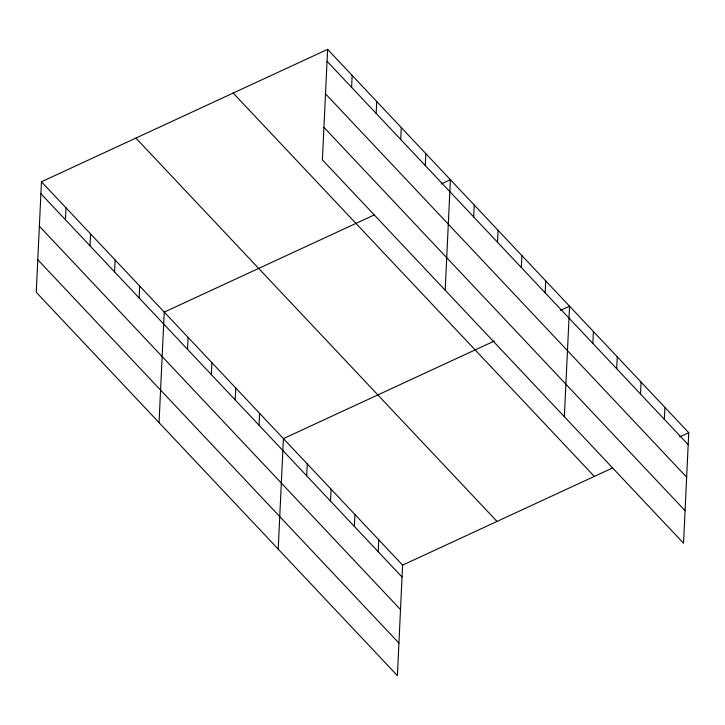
<?xml version="1.0" encoding="UTF-8"?>
<svg xmlns="http://www.w3.org/2000/svg" width="725" height="725" viewBox="0 0 725 725"><rect width="100%" height="100%" fill="white"/><g stroke="black" fill="none" stroke-linecap="round" stroke-linejoin="round"><path stroke-width="1.09" d="M41.461 181.776L36.25 292.284L397.391 675.627L402.602 565.119L41.461 181.776L327.609 49.372L688.75 432.716L683.539 543.224L322.398 159.881L327.609 49.372M65.458 219.757L66.02 207.839M90.018 245.82L90.58 233.912M114.568 271.893L115.13 259.976M139.127 297.957L139.689 286.04M159.038 422.621L164.249 312.112L374.245 214.944M187.521 349.323L188.083 337.415M211.356 374.626L211.917 362.708M235.19 399.928L235.752 388.011M259.033 425.231L259.595 413.313M278.219 549.124L283.43 438.616L494.441 340.977M306.702 475.827L307.264 463.918M330.537 501.129L331.098 489.212M351.607 87.353L352.169 75.445M354.371 526.432L354.933 514.514M376.157 113.426L376.719 101.509M378.205 551.734L378.767 539.817M400.717 139.49L401.278 127.573M425.276 165.554L425.838 153.646M445.186 290.218L450.397 179.709L441.262 183.942M473.67 216.929L474.232 205.012M497.504 242.222L498.066 230.314M521.338 267.525L521.9 255.617M545.173 292.827L545.735 280.91M564.358 416.721L569.569 306.213L560.434 310.445M592.851 343.433L593.412 331.515M616.685 368.726L617.247 356.818M640.519 394.028L641.081 382.111M664.354 419.331L664.916 407.414M402.602 565.119L612.598 467.951M679.615 436.948L688.75 432.716M327.048 61.29L688.188 444.633M325.516 93.824L686.657 477.168M323.93 127.346L685.071 510.69M233.178 93.063L594.319 476.407M135.892 138.085L497.033 521.429M40.899 193.684L402.04 577.028M39.367 226.227L400.508 609.571M37.782 259.749L398.922 643.093"/></g></svg>
